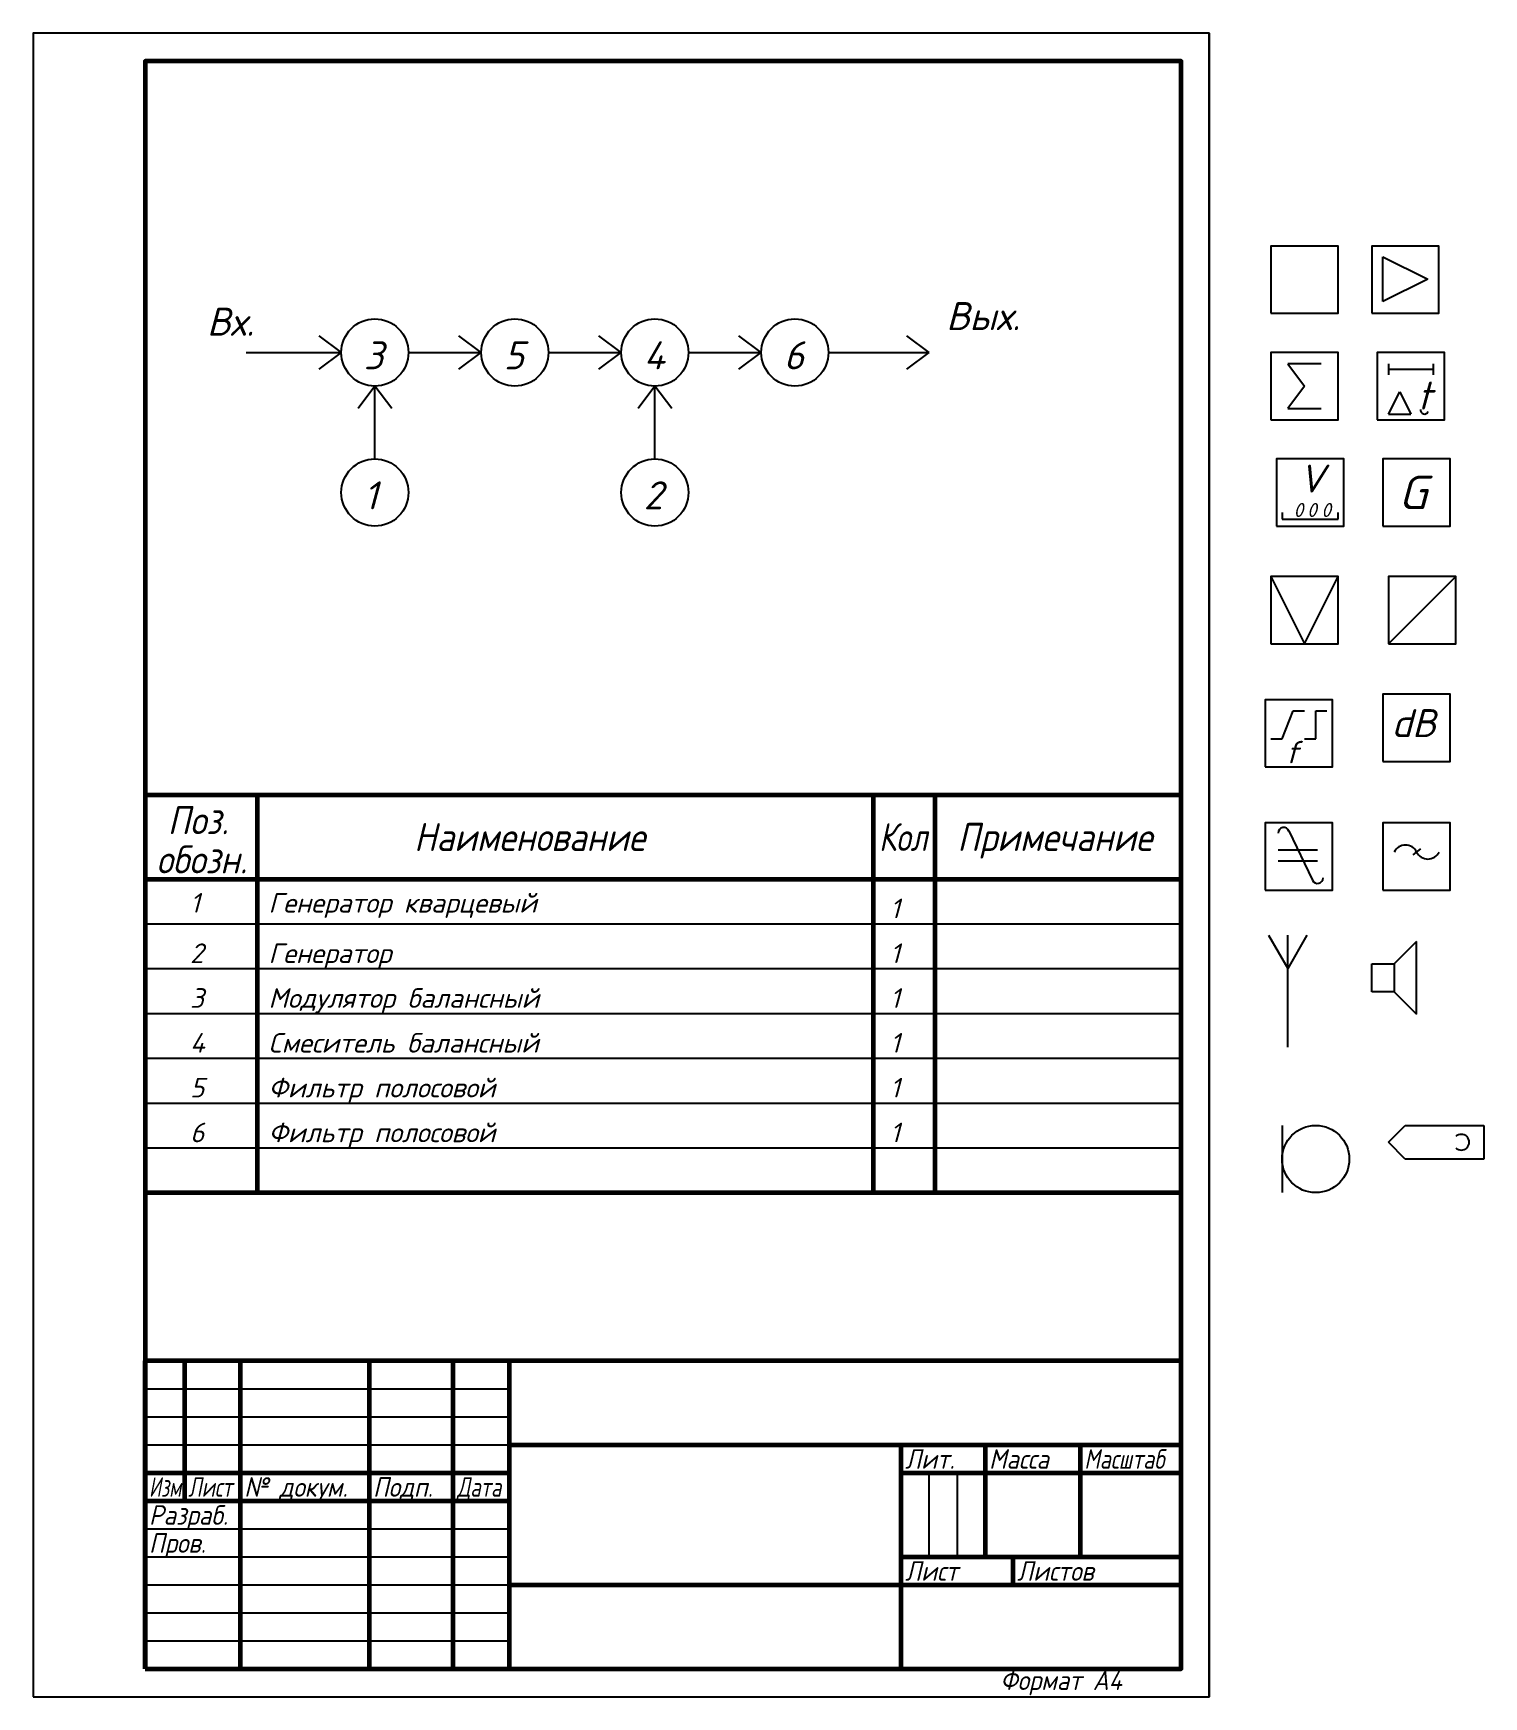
# Model space of a CAD drawing. Header units: millimetres. Extents: x 0 to 259, y 0 to 297.
import ezdxf

# ---------------------------------------------------------------- set-up
doc = ezdxf.new("R2010")
doc.units = ezdxf.units.MM
doc.header["$LTSCALE"] = 0.5
doc.layers.get('Defpoints').update_dxf_attribs({"color": 5})
doc.styles.get("Standard").update_dxf_attribs({"font": 'isocpeui.ttf', "width": 0.9})

# ---------------------------------------------------------------- blocks, each defined once
blk = doc.blocks.new('Ugo1')
at = {"lineweight": -3}
blk.add_lwpolyline([(0, -6), (12, -6), (12, 6), (0, 6)], close=True, dxfattribs=at)
blk = doc.blocks.new('Ugo2')
at = {"lineweight": -3}
for p, q in [((2, -3.91), (2, 4.09)), ((2, 4.09), (10, 0.09)), ((10, 0.09), (2, -3.91))]:
    blk.add_line(p, q, dxfattribs=at)
blk.add_lwpolyline([(0, -6), (12, -6), (12, 6), (0, 6)], close=True, dxfattribs=at)
blk = doc.blocks.new('Ugo3')
at = {"lineweight": -3}
for p, q in [((9, 4), (3, 4)), ((3, 4), (6, 0)), ((6, 0), (3, -4)), ((3, -4), (9, -4))]:
    blk.add_line(p, q, dxfattribs=at)
blk.add_lwpolyline([(0, -6), (12, -6), (12, 6), (0, 6)], close=True, dxfattribs=at)
blk = doc.blocks.new('Ugo4')
at = {"lineweight": -3}
for p, q in [((2, 4), (2, 2)), ((2, 3), (10, 3)), ((10, 4), (10, 2)), ((2, -5), (4, -1)), ((4, -1), (6, -5)), ((2, -5), (6, -5))]:
    blk.add_line(p, q, dxfattribs=at)
blk.add_lwpolyline([(0, -6), (12, -6), (12, 6), (0, 6)], close=True, dxfattribs=at)
blk.add_arc((8.42, -4.29), 0.696, 170.1237, 339.9969, dxfattribs=at)
blk.add_text('t', height=5, dxfattribs=at).set_placement((7.18, -4.18))
blk = doc.blocks.new('Ugo5')
at = {"lineweight": -3}
for p, q in [((1, -3.59), (1, -4.78)), ((1, -4.78), (11, -4.78)), ((11, -4.78), (11, -3.59))]:
    blk.add_line(p, q, dxfattribs=at)
blk.add_lwpolyline([(0, -6), (12, -6), (12, 6), (0, 6)], close=True, dxfattribs=at)
for s, height, p in [('V', 5, (4, 0)), ('0', 2.5, (3.05, -4.37)), ('0', 2.5, (5.46, -4.37)), ('0', 2.5, (8, -4.37))]:
    blk.add_text(s, height=height, dxfattribs=at).set_placement(p)
blk = doc.blocks.new('Ugo6')
at = {"lineweight": -3}
blk.add_lwpolyline([(0, -6), (12, -6), (12, 6), (0, 6)], close=True, dxfattribs=at)
blk.add_text('G', height=6, dxfattribs=at).set_placement((2.78, -2.98))
blk = doc.blocks.new('Ugo7')
at = {"lineweight": -3}
for p, q in [((0, 6), (6, -6)), ((6, -6), (12, 6))]:
    blk.add_line(p, q, dxfattribs=at)
blk.add_lwpolyline([(0, -6), (12, -6), (12, 6), (0, 6)], close=True, dxfattribs=at)
blk = doc.blocks.new('Ugo8')
at = {"lineweight": -3}
blk.add_line((0, -6), (12, 6), dxfattribs=at)
blk.add_lwpolyline([(0, -6), (12, -6), (12, 6), (0, 6)], close=True, dxfattribs=at)
blk = doc.blocks.new('Ugo9')
at = {"lineweight": -3}
for p, q in [((3, -1), (5, 4)), ((5, 4), (7, 4)), ((9, -1), (9, 4)), ((9, 4), (11, 4)), ((1, -1), (3, -1)), ((7, -1), (9, -1))]:
    blk.add_line(p, q, dxfattribs=at)
blk.add_lwpolyline([(0, -6), (12, -6), (12, 6), (0, 6)], close=True, dxfattribs=at)
blk.add_text('f', height=4, dxfattribs=at).set_placement((3.54, -5.35))
blk = doc.blocks.new('Ugo10')
at = {"lineweight": -3}
blk.add_lwpolyline([(0, -6), (12, -6), (12, 6), (0, 6)], close=True, dxfattribs=at)
blk.add_text('dB', height=5, dxfattribs=at).set_placement((1.52, -1.67))
blk = doc.blocks.new('Ugo11')
at = {"lineweight": -3}
for p, q in [((4.19, 4.59), (8.41, -4.23)), ((2.31, 1.21), (9.31, 1.21)), ((9.31, -0.79), (2.31, -0.79))]:
    blk.add_line(p, q, dxfattribs=at)
blk.add_lwpolyline([(0, -6), (12, -6), (12, 6), (0, 6)], close=True, dxfattribs=at)
for centre, start, end in [((3.27, 4.21), 19.1958, 180), ((9.31, -3.79), 205.3566, 0)]:
    blk.add_arc(centre, 1, start, end, dxfattribs=at)
blk = doc.blocks.new('Ugo12')
at = {"lineweight": -3}
blk.add_line((6.71, 1.37), (5.35, 0.31), dxfattribs=at)
blk.add_lwpolyline([(0, -6), (12, -6), (12, 6), (0, 6)], close=True, dxfattribs=at)
for centre, start, end in [((4.02, -0.19), 26.5651, 153.4349), ((8.02, 1.81), 206.5651, 333.4349)]:
    blk.add_arc(centre, 2.24, start, end, dxfattribs=at)
blk = doc.blocks.new('Ugo13')
at = {"lineweight": -3}
for p, q in [((-3.46, 19.99), (0, 14)), ((0, 0), (0, 20)), ((3.44, 19.96), (0, 14))]:
    blk.add_line(p, q, dxfattribs=at)
blk = doc.blocks.new('Ugo14')
at = {"lineweight": -3}
for p, q in [((8, 6.86), (4, 2.86)), ((8, -6.14), (8, 6.86)), ((0, -2.14), (0, 2.86)), ((0, 2.86), (4, 2.86)), ((4, 2.86), (4, -2.14)), ((4, -2.14), (0, -2.14)), ((4, -2.14), (8, -6.14))]:
    blk.add_line(p, q, dxfattribs=at)
blk = doc.blocks.new('Ugo15')
at = {"lineweight": -3}
blk.add_line((0, 6), (0, -6), dxfattribs=at)
blk.add_circle((6, 0), 6, dxfattribs=at)
blk = doc.blocks.new('Ugo16')
at = {"lineweight": -3}
for p, q in [((-17, 0), (-14, 3)), ((-14, 3), (0, 3)), ((0, 3), (0, -3)), ((-14, -3), (-17, 0)), ((0, -3), (-14, -3))]:
    blk.add_line(p, q, dxfattribs=at)
blk.add_arc((-4, 0), 1.41, 225, 135, dxfattribs=at)

msp = doc.modelspace()

# ---------------------------------------------------------------- linework, layer by layer
msp.add_line((210, 297), (210, 0))
at = {"color": 7, "linetype": 'Continuous', "lineweight": 25}
for p, q in [((51, 243), (55, 240)), ((80, 240), (76, 243)), ((105, 240), (101, 243)), ((130, 240), (126, 243)), ((160, 240), (156, 243)), ((38, 240), (55, 240)), ((55, 240), (51, 237)), ((67, 240), (80, 240)), ((76, 237), (80, 240)), ((92, 240), (105, 240)), ((101, 237), (105, 240)), ((117, 240), (130, 240)), ((126, 237), (130, 240)), ((142, 240), (160, 240)), ((156, 237), (160, 240)), ((61, 234), (58, 230)), ((61, 221), (61, 234)), ((64, 230), (61, 234)), ((111, 234), (108, 230)), ((111, 221), (111, 234)), ((114, 230), (111, 234))]:
    msp.add_line(p, q, dxfattribs=at)
at = {"color": 7, "linetype": 'Continuous', "lineweight": 60}
for p, q in [((20, 161), (205, 161)), ((40, 161), (40, 90)), ((150, 161), (150, 90)), ((161, 161), (161, 90)), ((20, 146), (205, 146)), ((20, 90), (205, 90)), ((205, 60), (20, 60)), ((20, 5), (20, 60)), ((27, 60), (27, 35)), ((37, 5), (37, 60)), ((60, 60), (60, 5)), ((75, 5), (75, 60)), ((85, 60), (85, 5)), ((85, 45), (205, 45)), ((155, 5), (155, 45)), ((170, 45), (170, 25)), ((187, 25), (187, 45)), ((20, 40), (85, 40)), ((155, 40), (205, 40)), ((20, 35), (85, 35)), ((155, 25), (205, 25)), ((175, 20), (175, 25)), ((85, 20), (205, 20))]:
    msp.add_line(p, q, dxfattribs=at)
at = {"color": 7, "linetype": 'Continuous', "lineweight": -3}
for p, q in [((20, 138), (205, 138)), ((20, 130), (205, 130)), ((20, 122), (205, 122)), ((20, 114), (205, 114)), ((20, 106), (205, 106)), ((20, 98), (205, 98)), ((20, 55), (85, 55)), ((20, 50), (85, 50)), ((20, 45), (85, 45)), ((160, 25), (160, 40)), ((165, 40), (165, 25)), ((20, 30), (85, 30)), ((20, 25), (85, 25)), ((20, 20), (85, 20)), ((20, 15), (85, 15)), ((20, 10), (85, 10))]:
    msp.add_line(p, q, dxfattribs=at)
at = {"color": 7, "linetype": 'Continuous'}
msp.add_line((155, 45), (155, 40), dxfattribs=at)
at = {"color": 7, "linetype": 'Continuous', "lineweight": 60}
msp.add_lwpolyline([(20, 5), (205, 5), (205, 292), (20, 292)], close=True, dxfattribs=at)
at = {"color": 7, "linetype": 'Continuous', "lineweight": 25}
for centre in [(61, 240), (86, 240), (111, 240), (136, 240), (61, 215), (111, 215)]:
    msp.add_circle(centre, 6, dxfattribs=at)
at = {"layer": 'Defpoints'}
msp.add_lwpolyline([(0, 0), (210, 0), (210, 297), (0, 297)], close=True, dxfattribs=at)

# ---------------------------------------------------------------- block references
for name, p in [('Ugo1', (221, 253)), ('Ugo2', (239, 253)), ('Ugo3', (221, 234)), ('Ugo4', (240, 234)), ('Ugo5', (222, 215)), ('Ugo6', (241, 215)), ('Ugo7', (221, 194)), ('Ugo8', (242, 194)), ('Ugo10', (241, 173)), ('Ugo9', (220, 172)), ('Ugo11', (220, 150)), ('Ugo12', (241, 150)), ('Ugo13', (224, 116)), ('Ugo14', (239, 128)), ('Ugo15', (223, 96)), ('Ugo16', (259, 99))]:
    msp.add_blockref(name, p)

# ---------------------------------------------------------------- texts
at = {"color": 7, "linetype": 'Continuous', "lineweight": 25}
for s, p in [('Вх.', (31, 243)), ('Вых.', (163, 244)), ('3', (59, 237)), ('5', (84, 237)), ('4', (109, 237)), ('6', (134, 237)), ('1', (59, 212)), ('2', (109, 212))]:
    msp.add_text(s, height=5, dxfattribs=at).set_placement(p)
at = {"color": 7, "linetype": 'Continuous', "lineweight": -3}
for s, height, width, p in [('Поз.', 5, 0.9, (24, 154)), ('Наименование', 5, 0.9, (68, 151)), ('Кол', 5, 0.8, (151, 151)), ('Примечание', 5, 0.9, (165, 151)), ('обозн.', 5, 0.9, (22, 147)), ('Лит.', 3.5, 0.9, (155.67, 40.7)), ('Масса', 3.5, 0.9, (170.67, 40.7)), ('Масштаб', 3.5, 0.8, (187.67, 40.7)), ('Изм.', 3.5, 0.7, (20.67, 35.7)), ('Лист', 3.5, 0.75, (27.67, 35.7)), ('№ докум.', 3.5, 0.9, (37.67, 35.7)), ('Подп.', 3.5, 0.9, (60.67, 35.7)), ('Дата', 3.5, 0.75, (75.67, 35.7)), ('Разраб.', 3.5, 0.9, (20.67, 30.7)), ('Пров.', 3.5, 0.9, (20.67, 25.7)), ('Лист', 3.5, 0.9, (155.67, 20.7)), ('Листов', 3.5, 0.9, (175.67, 20.7))]:
    msp.add_text(s, height=height, dxfattribs=dict(at, width=width)).set_placement(p)
for s, p in [('1', (28, 140)), ('Генератор кварцевый', (42, 140)), ('1', (153, 139)), ('2', (28, 131)), ('Генератор', (42, 131)), ('1', (153, 131)), ('3', (28, 123)), ('Модулятор балансный', (42, 123)), ('1', (153, 123)), ('4', (28, 115)), ('Смеситель балансный', (42, 115)), ('1', (153, 115)), ('5', (28, 107)), ('Фильтр полосовой', (42, 107)), ('1', (153, 107)), ('6', (28, 99)), ('Фильтр полосовой', (42, 99)), ('1', (153, 99))]:
    msp.add_text(s, height=3.5, dxfattribs=at).set_placement(p)
at = {"color": 7, "linetype": 'Continuous', "lineweight": 70, "width": 0.9}
msp.add_text('Формат А4', height=3.5, dxfattribs=at).set_placement((172.66, 1.2))

doc.saveas('drawing.dxf')
